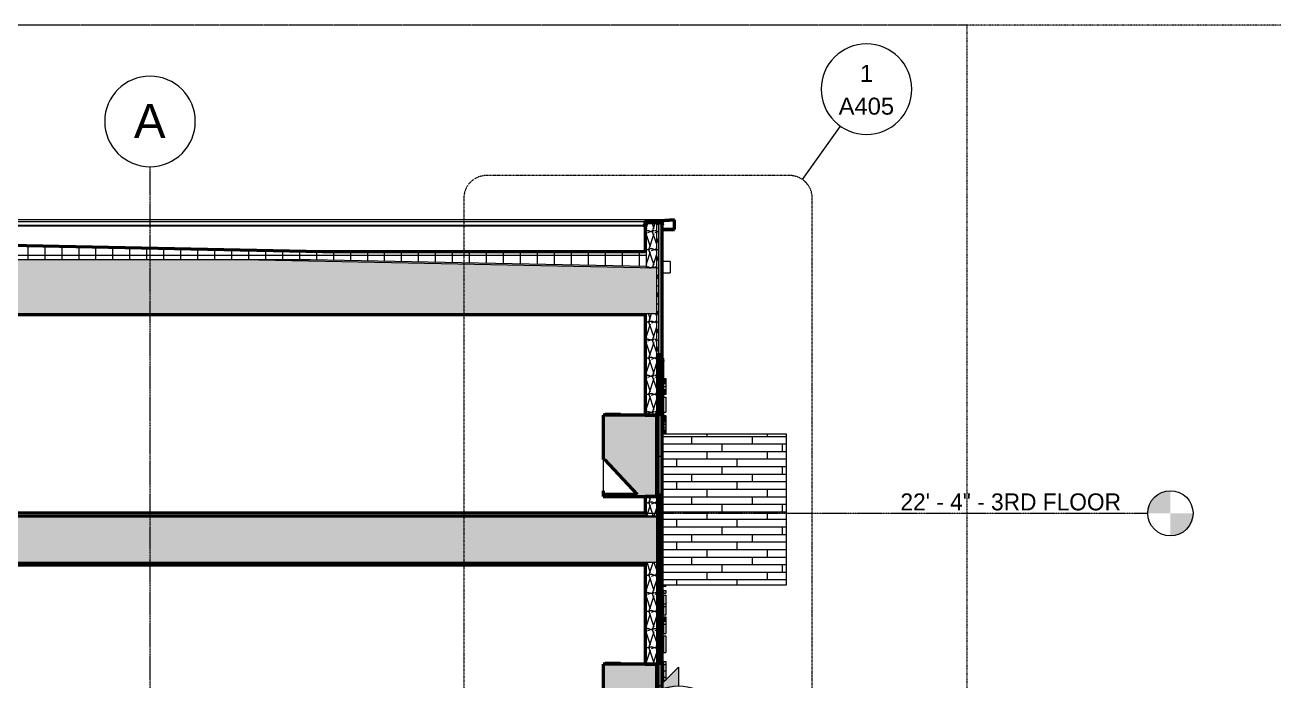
# Model space of a CAD drawing. Header units: inches. Extents: x 9661 to 15313, y -337 to 660.
# Drawn here: x 11781 to 12447, y 179 to 527 of the extents above; entities that cross this region are included whole.
import ezdxf

# ---------------------------------------------------------------- set-up
doc = ezdxf.new("R2010")
doc.units = ezdxf.units.IN
doc.header["$MEASUREMENT"] = 0
for name, pattern in [('Aligning Line 1_8_', [0.25, 0.125, -0.125]), ('Dash Dot 3_16_', [0.3125, 0.1875, -0.0625, 0, -0.0625]), ('Grid Line 1_2_', [0.875, 0.5, -0.125, 0.125, -0.125])]:
    doc.linetypes.add(name, pattern=pattern)
for name, color, linetype, lineweight in [('A-ANNO-SYMB', 150, 'Continuous', 9), ('A-ANNO-SYMB-1', 150, 'Dash Dot 3_16_', 9), ('A-FLOR-2', 8, 'Continuous', 5), ('A-FLOR-3', 251, 'Continuous', 5), ('A-FLOR-5', 192, 'Continuous', 50), ('A-FLOR-LEVL', 51, 'Continuous', 9), ('A-FLOR-LEVL-1', 51, 'Grid Line 1_2_', 9), ('A-FLOR-MCUT', 51, 'Continuous', 13), ('A-FLOR-PATT-1', 8, 'Continuous', 9), ('A-GENM-1', 55, 'Continuous', 9), ('A-GENM-3', 253, 'Continuous', 9), ('A-GENM-4', 5, 'Continuous', 50), ('A-GLAZ-1', 135, 'Continuous', 13), ('A-GLAZ-2', 151, 'Continuous', 9), ('A-GLAZ-3', 151, 'Continuous', 50), ('A-GLAZ-CWMG-1', 55, 'Continuous', 9), ('A-ROOF', 132, 'Continuous', 13), ('A-ROOF-1', 252, 'Continuous', 13), ('A-ROOF-2', 132, 'Continuous', 50), ('A-ROOF-PATT-1', 132, 'Continuous', 9), ('A-WALL', 113, 'Continuous', 13), ('A-WALL-1', 10, 'Continuous', 13), ('A-WALL-2', 135, 'Continuous', 13), ('A-WALL-3', 251, 'Continuous', 5), ('A-WALL-4', 8, 'Continuous', 5), ('A-WALL-7', 252, 'Continuous', 13), ('A-WALL-8', 113, 'Continuous', 50), ('A-WALL-PATT-4', 55, 'Continuous', 9), ('A-WALL-PATT-5', 111, 'Continuous', 9), ('G-ANNO-SYMB', 111, 'Aligning Line 1_8_', 9), ('G-ANNO-SYMB-1', 111, 'Continuous', 9), ('S-GRID-1', 1, 'Grid Line 1_2_', 9), ('S-GRID-IDEN', 1, 'Continuous', 9)]:
    doc.layers.add(name, color=color, linetype=linetype, lineweight=lineweight)
doc.styles.add('Arial', font='arial.ttf', dxfattribs={"height": 9})
doc.styles.add('Arial_1', font='arial.ttf', dxfattribs={"height": 18})
doc.styles.add('Century Gothic', font='ufonts.com_century-gothic.ttf', dxfattribs={"height": 9})
pattern_1 = [(0, (11008.554, 72), (30.72, 7.68), [1.267, -21.773, 1.267, -21.773, -122.88]), (0, (11008.554, 72), (30.72, 7.68), [-46.08, 1.267, -44.813, 1.267, -21.773, -53.76]), (0, (11008.554, 72), (30.72, 7.68), [-115.2, 1.267, -14.093, 1.267, -37.133]), (120, (11020.074, 75.84), (-22.011075, 22.7643), [1.267, -21.773, 1.267, -21.773, -122.88]), (120, (11020.074, 75.84), (-22.011075, 22.7643), [-46.08, 1.267, -44.813, 1.267, -21.773, -53.76]), (120, (11020.074, 75.84), (-22.011075, 22.7643), [-115.2, 1.267, -14.093, 1.267, -37.133]), (240, (11023.914, 91.2), (-8.708925, -30.4443), [1.267, -21.773, 1.267, -21.773, -122.88]), (240, (11023.914, 91.2), (-8.708925, -30.4443), [-46.08, 1.267, -44.813, 1.267, -21.773, -53.76]), (240, (11023.914, 91.2), (-8.708925, -30.4443), [-115.2, 1.267, -14.093, 1.267, -37.133])]
pattern_2 = [(0, (11008.554, 72), (0, 4.798), []), (315, (11008.554, 72), (4.798427, 0), [6.786, -6.786]), (45, (11008.554, 72), (4.798427, 0), [6.786, -6.786])]
pattern_3 = [(161.57, (11009.034, 72.48), (-3.8399538, -1.54e-05), [0, -27.322, 3.034, 0]), (18.43, (11008.074, 72.48), (-3.8399538, 1.54e-05), [0, -27.322, 3.034, 0]), (108.43, (11009.034, 72.48), (1.919622, -9.6005246), [9.106, -21.25]), (71.57, (11008.074, 72.48), (1.919622, 9.6005246), [9.106, -21.25])]
pattern_4 = [(135, (11008.554, 72), (-4.24264, -4.24264), [])]
pattern_5 = [(0, (11008.554, 72), (0, 9), []), (90, (11008.554, 72), (-9, 6e-16), [])]

# ---------------------------------------------------------------- blocks, each defined once
blk = doc.blocks.new('Basic Wall _ EXT - FIBER CEMENT - LARGE - ___-2505162-BUILDING SECTION - EAST_WEST - LOOKING SOUTH2')
at = {"layer": 'A-WALL-7'}
blk.add_hatch(color=256, dxfattribs=at).paths.add_polyline_path([(12118.91, 229.15), (12118.88, 229.73), (12116.87, 229.9), (12116.84, 229.88), (12118.88, 229.7), (12118.88, 229.15)], flags=0)
at = {"layer": 'A-WALL-2'}
blk.add_line((12116.84, 232.37), (12116.84, 229.88), dxfattribs=at)
at = {"layer": 'A-WALL-8'}
for p, q in [((12116.87, 232.37), (12116.84, 232.37)), ((12116.84, 229.88), (12118.88, 229.7)), ((12116.87, 229.9), (12116.87, 232.37)), ((12118.91, 229.73), (12116.87, 229.9)), ((12118.88, 229.7), (12118.88, 229.15)), ((12118.88, 229.15), (12118.91, 229.15)), ((12118.91, 229.15), (12118.91, 229.73))]:
    blk.add_line(p, q, dxfattribs=at)
blk = doc.blocks.new('Basic Wall _ EXT - FIBER CEMENT - LARGE - ___-2162455-BUILDING SECTION - EAST_WEST - LOOKING SOUTH2')
at = {"layer": 'A-WALL-1'}
h = blk.add_hatch(color=256, dxfattribs=at)
h.paths.add_polyline_path([(12118.98, 348.54), (12119.01, 348.56), (12118.88, 348.66)], flags=0)
h.paths.add_polyline_path([(12119.13, 348.66), (12119.13, 348.71), (12118.87, 349.02), (12118.84, 350.36), (12116.87, 350.53), (12116.87, 350.5), (12118.84, 350.33), (12118.84, 349.01)], flags=0)
at = {"layer": 'A-WALL-2'}
for p, q in [((12119.12, 348.57), (12119.1, 348.55)), ((12119.12, 348.57), (12119.1, 348.55)), ((12119.12, 348.53), (12119.14, 348.55)), ((12119.12, 348.53), (12119.14, 348.55))]:
    blk.add_line(p, q, dxfattribs=at)
for centre, radius, start, end in [((12119.06, 348.6), 0.0938, 220, 310), ((12119.06, 348.6), 0.0938, 220, 310), ((12119.06, 348.6), 0.0625, 220, 310), ((12119.06, 348.6), 0.0625, 220, 310), ((12119.08, 348.62), 0.0625, 310, 40), ((12119.08, 348.62), 0.0625, 310, 40), ((12119.08, 348.62), 0.0938, 310, 40), ((12119.08, 348.62), 0.0938, 310, 40)]:
    blk.add_arc(centre, radius, start, end, dxfattribs=at)
at = {"layer": 'A-WALL-8'}
for p, q in [((12116.84, 353), (12116.84, 350.5)), ((12116.87, 353), (12116.84, 353)), ((12116.87, 350.53), (12116.87, 353)), ((12116.84, 350.5), (12118.84, 350.33)), ((12118.87, 350.35), (12116.87, 350.53)), ((12118.73, 348.9), (12118.7, 348.88)), ((12118.7, 348.88), (12118.98, 348.54)), ((12119.01, 348.56), (12118.73, 348.9)), ((12118.84, 350.33), (12118.84, 349.01)), ((12118.84, 349.01), (12119.13, 348.66)), ((12118.87, 349.02), (12118.87, 350.35)), ((12119.15, 348.68), (12118.87, 349.02)), ((12119.12, 348.57), (12119.1, 348.55)), ((12119.12, 348.53), (12119.14, 348.55))]:
    blk.add_line(p, q, dxfattribs=at)
for centre, radius, start, end in [((12119.06, 348.6), 0.0938, 220, 310), ((12119.06, 348.6), 0.0625, 220, 310), ((12119.08, 348.62), 0.0625, 310, 40), ((12119.08, 348.62), 0.0937, 310, 40)]:
    blk.add_arc(centre, radius, start, end, dxfattribs=at)
blk = doc.blocks.new('Basic Wall _ EXT - FIBER CEMENT - SMALL - ___-2145929-BUILDING SECTION - EAST_WEST - LOOKING SOUTH2')
at = {"layer": 'A-WALL-1'}
h = blk.add_hatch(color=256, dxfattribs=at)
h.paths.add_polyline_path([(12118.59, 418.54), (12125.15, 418.54), (12125.15, 423.66), (12109.63, 422.56), (12109.53, 422.47), (12109.49, 422.23), (12109.49, 421.44), (12109.57, 421.44), (12109.61, 422.47), (12109.78, 422.53), (12125.07, 423.58), (12125.07, 418.62), (12118.59, 418.61)], flags=0)
h.paths.add_polyline_path([(12109.29, 420.42), (12109.56, 420.51), (12109.67, 420.6), (12109.65, 420.64), (12109.3, 420.43)], flags=0)
h.paths.add_polyline_path([(12109.29, 420.42), (12109.13, 420.57), (12109.11, 420.63), (12109.52, 421.26), (12109.45, 421.3), (12108.98, 420.57), (12109.25, 420.43)], flags=0)
h.paths.add_polyline_path([(12109.28, 420.59), (12109.64, 421.24), (12109.6, 421.26), (12109.23, 420.63), (12109.28, 420.6)], flags=0)
h.paths.add_polyline_path([(12119.05, 420.79), (12119.12, 420.84), (12118.71, 421.5), (12118.64, 421.45)], flags=0)
h.paths.add_polyline_path([(12109.71, 421.39), (12109.72, 422), (12111.06, 422.04), (12111.06, 422.08), (12109.8, 422.04), (12109.69, 421.95), (12109.64, 421.83), (12109.64, 421.39), (12109.71, 421.39)], flags=0)
h.paths.add_polyline_path([(12118.67, 421.63), (12118.64, 422.9), (12118.49, 423.08), (12118.21, 423.01), (12117.15, 422.1), (12117.21, 422.04), (12118.31, 422.99), (12118.52, 422.98), (12118.59, 422.86), (12118.6, 421.63)], flags=0)
h.paths.add_polyline_path([(12117.11, 422), (12117.21, 422.04), (12117.08, 422.04), (12117.1, 422)], flags=0)
h.paths.add_polyline_path([(12110.19, 422.16), (12111.34, 422.16), (12111.34, 422.44), (12109.78, 422.47), (12109.72, 422.27), (12109.8, 422.27), (12109.84, 422.39), (12111.26, 422.37), (12111.26, 422.23), (12110.19, 422.23)], flags=0)
at = {"layer": 'A-WALL-2'}
for p, q in [((12109.72, 421.39), (12109.72, 421.83)), ((12109.89, 422), (12110.34, 422)), ((12110.34, 422), (12111.06, 422)), ((12118.59, 422), (12118.59, 421.63)), ((12118.59, 418.62), (12118.59, 418.54))]:
    blk.add_line(p, q, dxfattribs=at)
at = {"layer": 'A-WALL-8'}
for p, q in [((12109.45, 421.3), (12108.98, 420.57)), ((12108.98, 420.57), (12109.17, 420.45)), ((12109.09, 420.6), (12109.52, 421.26)), ((12109.21, 420.52), (12109.09, 420.6)), ((12109.6, 421.26), (12109.22, 420.63)), ((12109.22, 420.63), (12109.28, 420.59)), ((12109.28, 420.59), (12109.67, 421.22)), ((12109.65, 420.64), (12109.38, 420.51)), ((12109.41, 420.44), (12109.68, 420.57)), ((12109.49, 422.35), (12109.49, 421.44)), ((12109.57, 421.44), (12109.57, 422.35)), ((12109.64, 421.83), (12109.64, 421.39)), ((12109.68, 420.57), (12109.65, 420.64)), ((12125.15, 423.66), (12109.71, 422.6)), ((12109.72, 422.52), (12125.07, 423.58)), ((12109.78, 422.47), (12109.72, 422.27)), ((12109.72, 422.27), (12109.79, 422.24)), ((12111.34, 422.44), (12109.78, 422.47)), ((12109.79, 422.24), (12109.84, 422.39)), ((12109.84, 422.39), (12111.26, 422.37)), ((12111.06, 422.08), (12109.89, 422.08)), ((12111.26, 422.23), (12110.19, 422.23)), ((12110.19, 422.23), (12110.19, 422.16)), ((12110.19, 422.16), (12111.34, 422.16)), ((12111.06, 422), (12111.06, 422.08)), ((12111.26, 422.37), (12111.26, 422.23)), ((12111.34, 422.16), (12111.34, 422.44)), ((12116.99, 422.04), (12116.17, 422.04)), ((12116.17, 422.04), (12116.17, 421.96)), ((12116.17, 421.96), (12116.99, 421.96)), ((12118.26, 423.05), (12117.15, 422.1)), ((12117.21, 422.04), (12118.31, 422.99)), ((12118.59, 422.86), (12118.59, 422)), ((12118.64, 421.45), (12119.05, 420.79)), ((12118.67, 421.63), (12118.67, 422.86)), ((12119.12, 420.84), (12118.71, 421.5)), ((12119.05, 420.79), (12119.12, 420.84)), ((12125.07, 423.58), (12125.07, 418.62)), ((12125.15, 418.54), (12125.15, 423.66)), ((12125.07, 418.62), (12118.59, 418.62)), ((12118.59, 418.54), (12125.15, 418.54))]:
    blk.add_line(p, q, dxfattribs=at)
for centre, radius, start, end in [((12109.3, 420.67), 0.25, 237.98946, 295.82549), ((12109.3, 420.67), 0.171, 237.98946, 295.82549), ((12109.24, 421.44), 0.25, 327.17399, 0), ((12109.74, 422.35), 0.25, 96.92953, 180), ((12109.24, 421.44), 0.329, 327.17399, 0), ((12109.74, 422.35), 0.171, 97.55435, 180), ((12109.39, 421.39), 0.25, 328.5676, 0), ((12109.89, 421.83), 0.25, 90, 180), ((12109.39, 421.39), 0.329, 328.5676, 0), ((12109.89, 421.83), 0.171, 90, 180), ((12116.99, 422.29), 0.25, 270, 310.72288), ((12116.99, 422.29), 0.329, 270, 310.72288), ((12118.42, 422.86), 0.25, 0, 130.72288), ((12118.42, 422.86), 0.171, 0, 130.72288), ((12118.92, 421.63), 0.329, 180, 211.7619), ((12118.92, 421.63), 0.25, 180, 211.7619)]:
    blk.add_arc(centre, radius, start, end, dxfattribs=at)
blk = doc.blocks.new('Basic Wall _ EXT - FIBER CEMENT - SMALL - ___-2145935-BUILDING SECTION - EAST_WEST - LOOKING SOUTH2')
at = {"layer": 'A-WALL-2'}
for p, q in [((12125.15, 423.66), (11559.49, 423.66)), ((12109.71, 422.6), (11559.49, 422.6)), ((12108.98, 420.57), (11559.49, 420.57)), ((11559.49, 420.42), (12109.3, 420.42)), ((12109.28, 420.59), (12109.09, 420.59)), ((12109.22, 420.63), (12109.11, 420.63)), ((12109.65, 420.64), (12109.31, 420.64)), ((12109.72, 422.27), (12109.56, 422.27)), ((12109.79, 422.24), (12109.57, 422.24)), ((12109.57, 422.23), (12110.19, 422.23)), ((12110.19, 422.16), (12109.57, 422.16)), ((12109.89, 422.08), (12109.57, 422.08)), ((12109.78, 422.47), (12109.61, 422.47)), ((12111.26, 422.37), (12109.83, 422.37)), ((12116.17, 422.04), (12111.06, 422.04)), ((12117.15, 422), (12117.21, 422.04)), ((12118.42, 423.11), (12118.3, 423.11)), ((12119.05, 420.79), (12118.59, 420.79))]:
    blk.add_line(p, q, dxfattribs=at)
at = {"layer": 'A-WALL-2', "flags": 128}
for points in [[(12109.17, 420.45), (12109.23, 420.43), (12109.29, 420.42)], [(12109.3, 420.49), (12109.29, 420.49), (12109.25, 420.5)], [(12109.3, 420.42), (12109.35, 420.42), (12109.41, 420.44)], [(12109.49, 421.44), (12109.49, 421.39), (12109.47, 421.35), (12109.45, 421.3)], [(12109.71, 422.6), (12109.65, 422.59), (12109.6, 422.56), (12109.56, 422.52), (12109.52, 422.47), (12109.5, 422.41), (12109.49, 422.35)], [(12109.52, 421.26), (12109.55, 421.32), (12109.57, 421.38), (12109.57, 421.44)], [(12109.64, 421.39), (12109.64, 421.35), (12109.62, 421.3), (12109.6, 421.26)], [(12109.89, 422.08), (12109.82, 422.07), (12109.76, 422.05), (12109.71, 422.01), (12109.67, 421.95), (12109.65, 421.89), (12109.64, 421.83)], [(12109.67, 421.22), (12109.7, 421.28), (12109.71, 421.33)], [(12117.15, 422.1), (12117.11, 422.07), (12117.05, 422.05), (12116.99, 422.04)], [(12118.67, 422.86), (12118.66, 422.92), (12118.64, 422.98), (12118.6, 423.03), (12118.55, 423.07), (12118.5, 423.1), (12118.43, 423.11), (12118.37, 423.11), (12118.31, 423.09), (12118.26, 423.05)], [(12118.59, 421.63), (12118.6, 421.57), (12118.62, 421.51), (12118.64, 421.45)], [(12118.71, 421.5), (12118.69, 421.54), (12118.68, 421.58), (12118.67, 421.63)]]:
    blk.add_lwpolyline(points, dxfattribs=at)
blk = doc.blocks.new('Perforated Panel at Magic-Pak - hvac panel - 2nd floor-2505073-BUILDING SECTION - EAST_WEST - LOOKING SOUTH2')
at = {"layer": 'A-GLAZ-2'}
h = blk.add_hatch(dxfattribs=at)
h.set_pattern_fill('FP_8', color=256, style=0, pattern_type=2)
h.set_pattern_definition(pattern_4)
h.paths.add_polyline_path([(12118.59, 109.75), (12118.59, 229.75), (12118.53, 229.72), (12118.53, 109.75)], flags=0)
at = {"layer": 'A-GLAZ-3'}
for p, q in [((12118.59, 229.75), (12118.53, 229.75)), ((12118.53, 229.75), (12118.53, 109.75)), ((12118.59, 109.75), (12118.59, 229.75)), ((12118.53, 109.75), (12118.59, 109.75))]:
    blk.add_line(p, q, dxfattribs=at)
blk = doc.blocks.new('Rectangular Mullion - Profile_Polycarbonate_Upper and left-1741240-BUILDING SECTION - EAST_WEST - LOOKING SOUTH2')
at = {"layer": 'A-GLAZ-CWMG-1'}
for p, q in [((12118.59, 350.12), (12118.84, 350.12)), ((12118.87, 350.12), (12119.53, 350.12)), ((12119.53, 339.58), (12119.53, 350.12)), ((12119.53, 329.52), (12119.53, 331.01)), ((12119.53, 319.96), (12119.53, 321.61)), ((12118.78, 230.12), (12118.59, 230.12))]:
    blk.add_line(p, q, dxfattribs=at)
blk = doc.blocks.new('Family1 - SCUPPER-2150811-BUILDING SECTION - EAST_WEST - LOOKING SOUTH2')
at = {"layer": 'A-GENM-1'}
for p, q in [((12122.96, 401.5), (12118.59, 401.5)), ((12122.96, 401.5), (12122.96, 395.5)), ((12118.59, 395.5), (12122.96, 395.5))]:
    blk.add_line(p, q, dxfattribs=at)
blk = doc.blocks.new('Perforated Panel at Magic-Pak - hvac panel - 3rd floor-2505074-BUILDING SECTION - EAST_WEST - LOOKING SOUTH2')
at = {"layer": 'A-GLAZ-2'}
h = blk.add_hatch(dxfattribs=at)
h.set_pattern_fill('FP_8', color=256, style=0, pattern_type=2)
h.set_pattern_definition(pattern_4)
h.paths.add_polyline_path([(12118.59, 230.12), (12118.59, 350.12), (12118.53, 350.12), (12118.53, 230.12)], flags=0)
at = {"layer": 'A-GLAZ-3'}
for p, q in [((12118.59, 350.12), (12118.53, 350.12)), ((12118.53, 350.12), (12118.53, 230.12)), ((12118.59, 230.12), (12118.59, 350.12)), ((12118.53, 230.12), (12118.59, 230.12))]:
    blk.add_line(p, q, dxfattribs=at)
blk = doc.blocks.new('V-Series_EWC4_SPVU_RFA_2015 - 2ND AND 3RD FLOOR-V31-BUILDING SECTION - EAST_WEST - LOOKING SOUTH2')
at = {"layer": 'A-GENM-3'}
for points in [[(12116.84, 276.94), (12116.84, 277.94), (12115.84, 277.94), (12115.84, 319.56), (12116.84, 319.56), (12116.84, 320.06), (12087.4, 320.06), (12087.4, 296.6), (12088.06, 296.6), (12105.38, 277.94), (12087.65, 277.94), (12087.65, 279.94), (12087.4, 279.94), (12087.4, 276.94), (12115.84, 276.94)], [(12116.59, 278.44), (12116.59, 298), (12115.84, 298), (12115.84, 278.44)]]:
    blk.add_hatch(color=256, dxfattribs=at).paths.add_polyline_path(points, flags=0)
h = blk.add_hatch(color=256, dxfattribs=at)
h.paths.add_polyline_path([(12116.59, 277.94), (12116.84, 277.94), (12116.83, 278.44), (12115.84, 278.44), (12115.84, 277.94)], flags=0)
h.paths.add_polyline_path([(12116.36, 298), (12116.84, 298), (12116.84, 298.5), (12115.84, 298.5), (12115.84, 298)], flags=0)
at = {"layer": 'A-GENM-1'}
for p, q in [((12088.4, 321.06), (12096.4, 321.06)), ((12088.4, 320.06), (12088.4, 321.06)), ((12096.4, 321.06), (12096.4, 320.06)), ((12116.84, 319.56), (12116.84, 298.5)), ((12087.4, 296.6), (12087.4, 279.94)), ((12116.84, 298), (12116.84, 278.44))]:
    blk.add_line(p, q, dxfattribs=at)
at = {"layer": 'A-GENM-4'}
for p, q in [((12116.84, 320.06), (12087.4, 320.06)), ((12087.4, 320.06), (12087.4, 296.6)), ((12115.84, 277.94), (12115.84, 319.56)), ((12115.84, 319.56), (12116.84, 319.56)), ((12116.84, 319.56), (12116.84, 320.06)), ((12087.4, 296.6), (12088.06, 296.6)), ((12088.06, 296.6), (12105.38, 277.94)), ((12115.84, 298.5), (12115.84, 298)), ((12116.84, 298.5), (12115.84, 298.5)), ((12115.84, 298), (12115.84, 278.44)), ((12116.59, 298), (12115.84, 298)), ((12115.84, 298), (12116.84, 298)), ((12116.59, 278.44), (12116.59, 298)), ((12116.84, 298), (12116.84, 298.5)), ((12087.65, 279.94), (12087.4, 279.94)), ((12087.4, 279.94), (12087.4, 276.94)), ((12087.65, 277.94), (12087.65, 279.94)), ((12087.4, 276.94), (12116.84, 276.94)), ((12105.38, 277.94), (12087.65, 277.94)), ((12094.4, 277.94), (12088.4, 277.94)), ((12088.4, 277.94), (12088.4, 276.94)), ((12088.4, 276.94), (12094.4, 276.94)), ((12094.4, 276.94), (12094.4, 277.94)), ((12115.84, 278.44), (12116.59, 278.44)), ((12115.84, 278.44), (12115.84, 277.94)), ((12116.84, 278.44), (12115.84, 278.44)), ((12115.84, 277.94), (12116.84, 277.94)), ((12116.84, 277.94), (12115.84, 277.94)), ((12116.84, 277.94), (12116.84, 278.44)), ((12116.84, 276.94), (12116.84, 277.94))]:
    blk.add_line(p, q, dxfattribs=at)
blk = doc.blocks.new('Level - Level Head - Circle-50818-BUILDING SECTION - EAST_WEST - LOOKING SOUTH2')
at = {"layer": 'A-FLOR-LEVL'}
h = blk.add_hatch(color=256, dxfattribs=at)
edge = h.paths.add_edge_path(flags=0)
edge.add_line((12388.06, 0), (12376.06, 0))
edge.add_arc((12388.06, 0), 12, 90, 180, ccw=False)
edge.add_line((12388.06, 12), (12388.06, 0))
h = blk.add_hatch(color=256, dxfattribs=at)
edge = h.paths.add_edge_path(flags=0)
edge.add_line((12388.06, -12), (12388.06, 0))
edge.add_line((12388.06, 0), (12400.06, 0))
edge.add_arc((12388.06, 0), 12, 270, 360, ccw=False)
blk.add_circle((12388.06, 0), 12, dxfattribs=at)
blk = doc.blocks.new('Grid - Grid Head - Circle-50561-BUILDING SECTION - EAST_WEST - LOOKING SOUTH2')
at = {"layer": 'S-GRID-IDEN'}
for start, end in [(360, 180), (180, 360)]:
    blk.add_arc((11847.19, 475.86), 24, start, end, dxfattribs=at)
blk = doc.blocks.new('Section - Callout Head-565430-BUILDING SECTION - EAST_WEST - LOOKING SOUTH2')
at = {"layer": 'A-ANNO-SYMB'}
for start, end in [(0, 180), (180, 360)]:
    blk.add_arc((12226.95, 492.95), 24, start, end, dxfattribs=at)
blk = doc.blocks.new('Section - Section Head - Filled-22785-BUILDING SECTION - EAST_WEST - LOOKING SOUTH2')
at = {"layer": 'G-ANNO-SYMB-1'}
h = blk.add_hatch(color=256, dxfattribs=at)
edge = h.paths.add_edge_path(flags=0)
edge.add_line((10162.08, -192.29), (10178.19, -176.19))
edge.add_line((10178.19, -176.19), (10178.19, -186.1))
edge.add_arc((10178.19, -210.13), 24.03, 90, 132.0784)
h = blk.add_hatch(color=256, dxfattribs=at)
edge = h.paths.add_edge_path(flags=0)
edge.add_arc((10178.19, -210.13), 24, 135, 180)
edge.add_line((10154.19, -210.13), (10144.25, -210.13))
edge.add_line((10144.25, -210.13), (10161.22, -193.16))
h = blk.add_hatch(color=256, dxfattribs=at)
edge = h.paths.add_edge_path(flags=0)
edge.add_line((10161.22, -227.1), (10144.25, -210.13))
edge.add_line((10144.25, -210.13), (10154.19, -210.13))
edge.add_arc((10178.19, -210.13), 24, 180, 225)
h = blk.add_hatch(color=256, dxfattribs=at)
edge = h.paths.add_edge_path(flags=0)
edge.add_arc((10178.19, -210.13), 24.03, 227.9216, 270)
edge.add_line((10178.19, -234.16), (10178.19, -244.07))
edge.add_line((10178.19, -244.07), (10162.08, -227.96))
for p, q in [((10178.19, -176.19), (10162.08, -192.29)), ((10178.19, -186.1), (10178.19, -176.19)), ((10161.22, -193.16), (10144.25, -210.13)), ((10154.19, -210.13), (10144.25, -210.13)), ((10144.25, -210.13), (10161.22, -227.1)), ((10144.25, -210.13), (10154.19, -210.13)), ((10162.08, -227.96), (10178.19, -244.07)), ((10178.19, -244.07), (10178.19, -234.16))]:
    blk.add_line(p, q, dxfattribs=at)
for centre, radius, start, end in [((10178.19, -210.16), 24, 90, 270), ((10178.19, -210.13), 24.03, 90, 132.0784), ((10178.19, -210.16), 24, 270, 90), ((10178.19, -210.13), 24, 135, 180), ((10178.19, -210.13), 24, 180, 225), ((10178.19, -210.13), 24.03, 227.9216, 270)]:
    blk.add_arc(centre, radius, start, end, dxfattribs=at)

msp = doc.modelspace()

# ---------------------------------------------------------------- hatches: boundary and pattern name
at = {"layer": 'A-FLOR-2'}
h = msp.add_hatch(color=256, dxfattribs=at)
h.paths.add_polyline_path([(12110.34, 267.62), (12110.34, 267.87), (11737.24, 267.87), (11737.24, 267.62), (12109.71, 267.62)], flags=0)
h.paths.add_polyline_path([(11255.64, 267.62), (11646.74, 267.62), (11646.74, 267.87), (11255.64, 267.87)], flags=0)
h.paths.add_polyline_path([(10648.94, 267.62), (10843.14, 267.62), (10843.13, 267.87), (10452.04, 267.87), (10452.04, 267.62), (10642.19, 267.62)], flags=0)
h.paths.add_polyline_path([(10361.54, 267.62), (10361.54, 267.87), (9988.44, 267.87), (9988.44, 267.62), (10360.85, 267.62)], flags=0)
at = {"layer": 'A-FLOR-3'}
h = msp.add_hatch(color=256, dxfattribs=at)
h.paths.add_polyline_path([(12102.16, 241.37), (12109.71, 241.37), (12109.71, 241.87), (11737.24, 241.87), (11737.24, 241.37), (12088.06, 241.37)], flags=0)
h.paths.add_polyline_path([(11262.55, 241.37), (11641.24, 241.37), (11641.24, 241.87), (11256.26, 241.87), (11256.26, 241.37)], flags=0)
h.paths.add_polyline_path([(10638.23, 241.37), (10842.51, 241.37), (10842.51, 241.87), (10457.54, 241.87), (10457.54, 241.37), (10616.7, 241.37)], flags=0)
h.paths.add_polyline_path([(10035.43, 241.37), (10361.54, 241.37), (10361.54, 241.87), (9989.06, 241.87), (9989.06, 241.37), (9992.38, 241.37)], flags=0)
at = {"layer": 'A-FLOR-PATT-1'}
h = msp.add_hatch(dxfattribs=at)
h.set_pattern_fill('FP_3', color=256, style=0, pattern_type=2)
h.set_pattern_definition(pattern_2)
h.paths.add_polyline_path([(11737.24, 265.87), (12115.84, 265.87), (12115.82, 266.62), (11737.24, 266.62)], flags=0)
h.paths.add_polyline_path([(11550.99, 265.87), (11646.74, 265.87), (11646.74, 266.62), (11250.14, 266.62), (11250.14, 265.87), (11434.99, 265.87)], flags=0)
h.paths.add_polyline_path([(10648.94, 265.87), (10848.64, 265.87), (10848.62, 266.62), (10452.04, 266.62), (10452.04, 265.87), (10642.19, 265.87)], flags=0)
h.paths.add_polyline_path([(10035.43, 265.87), (10361.54, 265.87), (10361.54, 266.62), (9982.94, 266.62), (9982.94, 265.87), (9992.38, 265.87)], flags=0)
h = msp.add_hatch(dxfattribs=at)
h.set_pattern_fill('FP_2', color=256, style=0, pattern_type=2)
h.set_pattern_definition([(0, (11008.554, 72), (15.36, 3.84), [1.267, -10.253, 1.267, -10.253, -61.44]), (0, (11008.554, 72), (15.36, 3.84), [-23.04, 1.267, -21.773, 1.267, -10.253, -26.88]), (0, (11008.554, 72), (15.36, 3.84), [-57.6, 1.267, -6.413, 1.267, -17.933]), (120, (11014.314, 73.92), (-11.005538, 11.38215), [1.267, -10.253, 1.267, -10.253, -61.44]), (120, (11014.314, 73.92), (-11.005538, 11.38215), [-23.04, 1.267, -21.773, 1.267, -10.253, -26.88]), (120, (11014.314, 73.92), (-11.005538, 11.38215), [-57.6, 1.267, -6.413, 1.267, -17.933]), (240, (11016.234, 81.6), (-4.354462, -15.22215), [1.267, -10.253, 1.267, -10.253, -61.44]), (240, (11016.234, 81.6), (-4.354462, -15.22215), [-23.04, 1.267, -21.773, 1.267, -10.253, -26.88]), (240, (11016.234, 81.6), (-4.354462, -15.22215), [-57.6, 1.267, -6.413, 1.267, -17.933])])
h.paths.add_polyline_path([(11757.7, 266.62), (12110.34, 266.62), (12110.34, 267.62), (11737.24, 267.62), (11737.24, 266.62), (11747.44, 266.62)], flags=0)
h.paths.add_polyline_path([(11434.99, 266.62), (11646.74, 266.62), (11646.74, 267.62), (11255.64, 267.62), (11255.64, 266.62), (11413.25, 266.62)], flags=0)
h.paths.add_polyline_path([(10648.94, 266.62), (10843.14, 266.62), (10843.11, 267.62), (10452.04, 267.62), (10452.04, 266.62), (10642.19, 266.62)], flags=0)
h.paths.add_polyline_path([(10351.34, 266.62), (10361.54, 266.62), (10361.54, 267.62), (9988.44, 267.62), (9988.44, 266.62), (10207.66, 266.62)], flags=0)
h = msp.add_hatch(dxfattribs=at)
h.set_pattern_fill('FP_4', color=256, style=0, pattern_type=2)
h.set_pattern_definition(pattern_3)
h.paths.add_polyline_path([(11737.24, 241.87), (12115.84, 241.87), (12115.84, 265.87), (11737.24, 265.87), (11737.24, 260.68)], flags=0)
h.paths.add_polyline_path([(11646.74, 241.87), (11646.74, 265.87), (11250.14, 265.84), (11250.14, 241.87), (11628.53, 241.87)], flags=0)
h.paths.add_polyline_path([(10848.64, 241.87), (10848.64, 265.87), (10452.04, 265.87), (10452.04, 241.87), (10843.14, 241.87)], flags=0)
h.paths.add_polyline_path([(10361.54, 241.87), (10361.54, 265.87), (9982.94, 265.87), (9982.94, 241.87), (10354.79, 241.87)], flags=0)
h = msp.add_hatch(dxfattribs=at)
h.set_pattern_fill('FP_1', color=256, style=0, pattern_type=2)
h.set_pattern_definition(pattern_1)
h.paths.add_polyline_path([(11743.31, 240.75), (12109.71, 240.75), (12109.71, 241.37), (11737.24, 241.37), (11737.24, 240.75), (11742.69, 240.75)], flags=0)
h.paths.add_polyline_path([(11262.55, 240.75), (11641.24, 240.75), (11641.24, 241.37), (11256.26, 241.37), (11256.26, 240.75)], flags=0)
h.paths.add_polyline_path([(10702.81, 240.75), (10842.51, 240.75), (10842.51, 241.37), (10457.54, 241.37), (10457.54, 240.75), (10681.28, 240.75)], flags=0)
h.paths.add_polyline_path([(10361.54, 240.75), (10361.54, 241.37), (9989.06, 241.37), (9989.06, 240.75), (10356.09, 240.75)], flags=0)
at = {"layer": 'A-ROOF-1'}
h = msp.add_hatch(color=256, dxfattribs=at)
h.paths.add_polyline_path([(11930.09, 406.57), (11930.09, 406.77), (11938.7, 406.64), (11737.24, 410.79), (11737.24, 410.54), (11929.93, 406.58)], flags=0)
h.paths.add_polyline_path([(11646.74, 412.4), (11646.74, 412.65), (11256.26, 420.69), (11256.26, 420.44), (11634.59, 412.65)], flags=0)
msp.add_hatch(color=256, dxfattribs=at).paths.add_polyline_path([(12109.71, 406.39), (12109.71, 406.64), (11937.78, 406.64), (11930.09, 406.77), (11930.09, 406.52), (11938.7, 406.39), (12102.16, 406.39)], flags=0)
at = {"layer": 'A-ROOF-PATT-1'}
h = msp.add_hatch(dxfattribs=at)
h.set_pattern_fill('FP_16', color=256, style=0, pattern_type=2)
h.set_pattern_definition(pattern_5)
h.paths.add_polyline_path([(12110.34, 398.86), (12110.34, 402.52), (11932.43, 402.52), (12109.71, 398.88)], flags=0)
h.paths.add_polyline_path([(11843.82, 402.52), (11930.09, 402.52), (11930.09, 406.57), (11737.24, 410.54), (11737.24, 402.52), (11800.76, 402.52)], flags=0)
h.paths.add_polyline_path([(11646.74, 408.4), (11646.74, 412.4), (11255.64, 420.44), (11255.64, 416.45), (11628.53, 408.78)], flags=0)
h = msp.add_hatch(dxfattribs=at)
h.set_pattern_fill('FP_4', color=256, style=0, pattern_type=2)
h.set_pattern_definition(pattern_3)
h.paths.add_polyline_path([(11737.24, 374), (12115.84, 374), (12115.84, 398), (11895.98, 402.52), (11737.24, 402.52), (11737.24, 393.82)], flags=0)
h.paths.add_polyline_path([(11646.74, 374), (11646.74, 407.65), (11250.14, 415.81), (11250.14, 374), (11621.99, 374)], flags=0)
h = msp.add_hatch(dxfattribs=at)
h.set_pattern_fill('FP_3', color=256, style=0, pattern_type=2)
h.set_pattern_definition(pattern_2)
h.paths.add_polyline_path([(12110.34, 398.11), (12110.34, 398.86), (11932.43, 402.52), (11895.98, 402.52), (12109.71, 398.12)], flags=0)
h.paths.add_polyline_path([(11646.74, 407.65), (11646.74, 408.4), (11255.64, 416.45), (11255.64, 415.7), (11628.53, 408.03)], flags=0)
h = msp.add_hatch(dxfattribs=at)
h.set_pattern_fill('FP_16', color=256, style=0, pattern_type=2)
h.set_pattern_definition(pattern_5)
h.paths.add_polyline_path([(12016.04, 402.52), (12110.34, 402.52), (12110.34, 406.39), (11937.78, 406.39), (11930.09, 406.52), (11930.09, 402.52), (11972.99, 402.52)], flags=0)
h = msp.add_hatch(dxfattribs=at)
h.set_pattern_fill('FP_1', color=256, style=0, pattern_type=2)
h.set_pattern_definition(pattern_1)
h.paths.add_polyline_path([(12102.16, 373.37), (12109.71, 373.37), (12109.71, 374), (11737.24, 374), (11737.24, 373.37), (12016.04, 373.37)], flags=0)
h.paths.add_polyline_path([(11641.24, 373.37), (11641.24, 373.88), (11646.74, 373.88), (11646.74, 374), (11256.26, 374), (11256.26, 373.37), (11622.07, 373.37)], flags=0)
at = {"layer": 'A-WALL-3'}
msp.add_hatch(color=256, dxfattribs=at).paths.add_polyline_path([(12118.34, 350.5), (12118.59, 350.5), (12118.57, 422), (12118.34, 422), (12118.34, 350.53)], flags=0)
h = msp.add_hatch(color=256, dxfattribs=at)
h.paths.add_polyline_path([(12118.59, 229.75), (12118.59, 230.12), (12118.34, 230.12), (12118.34, 229.78), (12118.59, 229.75)], flags=0)
h.paths.add_polyline_path([(12118.59, 350.12), (12118.59, 350.35), (12118.34, 350.33), (12118.34, 350.12), (12118.53, 350.12)], flags=0)
h.paths.add_polyline_path([(12118.59, 350.38), (12118.59, 350.5), (12118.34, 350.5), (12118.34, 350.4), (12118.53, 350.38)], flags=0)
at = {"layer": 'A-WALL-4'}
msp.add_hatch(color=256, dxfattribs=at).paths.add_polyline_path([(12118.34, 351.87), (12118.3, 422), (12116.84, 422), (12116.84, 351.87), (12118.3, 351.87)], flags=0)
at = {"layer": 'A-WALL-PATT-4'}
h = msp.add_hatch(dxfattribs=at)
h.set_pattern_fill('FP_14', color=256, style=0, pattern_type=2)
h.set_pattern_definition([(0, (12182.464, 268.8), (0, 4), []), (90, (12182.464, 268.8), (-8, 8), [4, -28]), (90, (12198.464, 272.8), (-8, 8), [4, -28])])
h.paths.add_polyline_path([(12118.78, 230.12), (12184.59, 230.12), (12184.59, 310), (12118.78, 310), (12118.78, 232.94)], flags=0)
at = {"layer": 'A-WALL-PATT-5'}
h = msp.add_hatch(dxfattribs=at)
h.set_pattern_fill('FP_4', color=256, style=0, pattern_type=2)
h.set_pattern_definition(pattern_3)
h.paths.add_polyline_path([(12110.34, 350.5), (12115.84, 350.5), (12115.81, 374), (12110.34, 374), (12110.34, 360.54)], flags=0)
h.paths.add_polyline_path([(12115.84, 398), (12115.84, 422), (12110.34, 421.96), (12110.34, 398.11), (12115.58, 398)], flags=0)
h = msp.add_hatch(dxfattribs=at)
h.set_pattern_fill('FP_3', color=256, style=0, pattern_type=2)
h.set_pattern_definition(pattern_2)
h.paths.add_polyline_path([(12116.84, 350.5), (12116.84, 422), (12115.84, 421.96), (12115.84, 350.5)], flags=0)
h = msp.add_hatch(dxfattribs=at)
h.set_pattern_fill('FP_4', color=256, style=0, pattern_type=2)
h.set_pattern_definition(pattern_3)
h.paths.add_polyline_path([(12115.84, 134.62), (12115.84, 144.94), (12110.34, 144.94), (12110.34, 134.62), (12115.69, 134.62)], flags=0)
h.paths.add_polyline_path([(12110.34, 188.06), (12115.84, 188.06), (12115.84, 241.87), (12110.34, 241.87), (12110.34, 194.11)], flags=0)
h.paths.add_polyline_path([(12115.84, 266.62), (12115.84, 276.94), (12110.34, 276.94), (12110.34, 266.62), (12115.82, 266.62)], flags=0)
h.paths.add_polyline_path([(12110.34, 320.06), (12115.84, 320.06), (12115.84, 350.5), (12110.34, 350.5), (12110.34, 327.25)], flags=0)
h = msp.add_hatch(dxfattribs=at)
h.set_pattern_fill('FP_3', color=256, style=0, pattern_type=2)
h.set_pattern_definition(pattern_2)
h.paths.add_polyline_path([(12116.84, 109.75), (12116.84, 144.94), (12115.84, 144.94), (12115.84, 109.87), (12116.81, 109.75)], flags=0)
h.paths.add_polyline_path([(12116.84, 188.06), (12116.84, 276.94), (12115.84, 276.94), (12115.84, 188.06)], flags=0)
h.paths.add_polyline_path([(12116.84, 320.06), (12116.84, 350.5), (12115.84, 350.5), (12115.84, 320.06)], flags=0)

# ---------------------------------------------------------------- linework, layer by layer
at = {"layer": 'A-ANNO-SYMB'}
msp.add_line((12193.13, 444.97), (12213.12, 473.33), dxfattribs=at)
at = {"layer": 'A-ANNO-SYMB-1'}
for p, q in [((12186.21, 447.16), (12025.54, 447.16)), ((12013.54, 435.16), (12013.54, -48.25)), ((12198.21, -48.25), (12198.21, 435.16))]:
    msp.add_line(p, q, dxfattribs=at)
for centre, start, end in [((12025.54, 435.16), 90, 180), ((12186.21, 435.16), 0, 90)]:
    msp.add_arc(centre, 12, start, end, dxfattribs=at)
at = {"layer": 'A-FLOR-5'}
for p, q in [((12109.71, 268), (11648.09, 268)), ((11737.24, 240.75), (12109.71, 240.75))]:
    msp.add_line(p, q, dxfattribs=at)
at = {"layer": 'A-FLOR-LEVL-1'}
msp.add_line((9660.53, 268), (12376.06, 268), dxfattribs=at)
at = {"layer": 'A-FLOR-MCUT'}
for p, q in [((12110.34, 267.87), (11737.24, 267.87)), ((12110.34, 267.62), (11737.24, 267.62)), ((12110.34, 266.62), (11737.24, 266.62)), ((12110.34, 268), (12109.71, 268)), ((12115.84, 265.87), (11737.24, 265.87)), ((12109.71, 241.87), (11737.24, 241.87)), ((12109.71, 241.37), (11737.24, 241.37)), ((12109.71, 240.75), (12109.71, 241.87))]:
    msp.add_line(p, q, dxfattribs=at)
at = {"layer": 'A-GENM-1'}
for p, q in [((12119.53, 339.42), (12119.53, 339.58)), ((12119.53, 339.58), (12120.53, 339.58)), ((12120.53, 339.58), (12120.53, 339.42)), ((12119.53, 339.25), (12119.53, 339.42)), ((12119.53, 339.42), (12120.53, 339.42)), ((12119.53, 339.16), (12119.53, 339.25)), ((12119.53, 339.25), (12120.53, 339.25)), ((12119.53, 338.95), (12119.53, 339.16)), ((12119.53, 339.16), (12120.53, 339.16)), ((12119.53, 338.62), (12119.53, 338.95)), ((12119.53, 338.95), (12120.53, 338.95)), ((12119.53, 338.16), (12119.53, 338.62)), ((12119.53, 338.62), (12120.53, 338.62)), ((12119.53, 337.58), (12119.53, 338.16)), ((12119.53, 338.16), (12120.53, 338.16)), ((12119.53, 336.9), (12119.53, 337.58)), ((12119.53, 337.58), (12120.53, 337.58)), ((12119.53, 335.23), (12119.53, 336.9)), ((12119.53, 336.9), (12120.53, 336.9)), ((12119.53, 333.61), (12119.53, 335.23)), ((12119.53, 335.23), (12120.53, 335.23)), ((12119.53, 332.94), (12119.53, 333.61)), ((12119.53, 333.61), (12120.53, 333.61)), ((12119.53, 332.38), (12119.53, 332.94)), ((12119.53, 332.94), (12120.53, 332.94)), ((12120.53, 339.42), (12120.53, 339.25)), ((12120.53, 339.25), (12120.53, 339.16)), ((12120.53, 339.16), (12120.53, 338.95)), ((12120.53, 338.95), (12120.53, 338.62)), ((12120.53, 338.62), (12120.53, 338.16)), ((12120.53, 338.16), (12120.53, 337.58)), ((12120.53, 337.58), (12120.53, 336.9)), ((12120.53, 336.9), (12120.53, 335.23)), ((12120.53, 335.23), (12120.53, 333.61)), ((12120.53, 333.61), (12120.53, 332.94)), ((12120.53, 332.94), (12120.53, 332.38)), ((12119.53, 331.92), (12119.53, 332.38)), ((12119.53, 332.38), (12120.53, 332.38)), ((12119.53, 331.6), (12119.53, 331.92)), ((12119.53, 331.92), (12120.53, 331.92)), ((12119.53, 331.4), (12119.53, 331.6)), ((12119.53, 331.6), (12120.53, 331.6)), ((12119.53, 331.34), (12119.53, 331.4)), ((12119.53, 331.4), (12120.53, 331.4)), ((12119.53, 331.01), (12119.53, 331.34)), ((12119.53, 331.34), (12120.53, 331.34)), ((12120.53, 331.01), (12119.53, 331.01)), ((12119.53, 321.61), (12119.53, 329.52)), ((12119.53, 329.52), (12120.53, 329.52)), ((12120.53, 332.38), (12120.53, 331.92)), ((12120.53, 331.92), (12120.53, 331.6)), ((12120.53, 331.6), (12120.53, 331.4)), ((12120.53, 331.4), (12120.53, 331.34)), ((12120.53, 331.34), (12120.53, 331.01)), ((12120.53, 329.52), (12120.53, 321.61)), ((12119.53, 321.61), (12120.53, 321.61)), ((12119.53, 319.8), (12119.53, 319.96)), ((12119.53, 319.96), (12120.53, 319.96)), ((12119.53, 319.62), (12119.53, 319.8)), ((12119.53, 319.8), (12120.53, 319.8)), ((12119.53, 319.31), (12119.53, 319.62)), ((12119.53, 319.62), (12120.53, 319.62)), ((12120.53, 319.96), (12120.53, 319.8)), ((12120.53, 319.8), (12120.53, 319.62)), ((12120.53, 319.62), (12120.53, 319.31)), ((12119.53, 318.87), (12119.53, 319.31)), ((12119.53, 319.31), (12120.53, 319.31)), ((12119.53, 318.32), (12119.53, 318.87)), ((12119.53, 318.87), (12120.53, 318.87)), ((12119.53, 317.65), (12119.53, 318.32)), ((12119.53, 318.32), (12120.53, 318.32)), ((12119.53, 316.88), (12119.53, 317.65)), ((12119.53, 317.65), (12120.53, 317.65)), ((12119.53, 316.03), (12119.53, 316.88)), ((12119.53, 316.88), (12120.53, 316.88)), ((12119.53, 315.07), (12119.53, 316.03)), ((12119.53, 316.03), (12120.53, 316.03)), ((12119.53, 313.88), (12119.53, 315.07)), ((12119.53, 315.07), (12120.53, 315.07)), ((12119.53, 312.82), (12119.53, 313.88)), ((12119.53, 313.88), (12120.53, 313.88)), ((12120.53, 319.31), (12120.53, 318.87)), ((12120.53, 318.87), (12120.53, 318.32)), ((12120.53, 318.32), (12120.53, 317.65)), ((12120.53, 317.65), (12120.53, 316.88)), ((12120.53, 316.88), (12120.53, 316.03)), ((12120.53, 316.03), (12120.53, 315.07)), ((12120.53, 315.07), (12120.53, 313.88)), ((12120.53, 313.88), (12120.53, 312.82)), ((12119.53, 311.91), (12119.53, 312.82)), ((12119.53, 312.82), (12120.53, 312.82)), ((12119.53, 311.14), (12119.53, 311.91)), ((12119.53, 311.91), (12120.53, 311.91)), ((12119.53, 310.53), (12119.53, 311.14)), ((12119.53, 311.14), (12120.53, 311.14)), ((12119.53, 310.09), (12119.53, 310.53)), ((12119.53, 310.53), (12120.53, 310.53)), ((12119.53, 310), (12119.53, 310.09)), ((12119.53, 310.09), (12120.53, 310.09)), ((12120.53, 312.82), (12120.53, 311.91)), ((12120.53, 311.91), (12120.53, 311.14)), ((12120.53, 311.14), (12120.53, 310.53)), ((12120.53, 310.53), (12120.53, 310.09)), ((12120.53, 310.09), (12120.53, 310)), ((12119.53, 229.3), (12119.53, 230.12)), ((12119.53, 229.3), (12120.53, 229.3)), ((12119.53, 225.67), (12119.53, 226.99)), ((12119.53, 226.99), (12120.53, 226.99)), ((12120.53, 230.12), (12120.53, 229.3)), ((12120.53, 226.99), (12120.53, 225.67)), ((12119.53, 225.67), (12120.53, 225.67)), ((12119.53, 219.99), (12119.53, 224.52)), ((12119.53, 224.52), (12120.53, 224.52)), ((12119.53, 218.55), (12119.53, 219.99)), ((12119.53, 219.99), (12120.53, 219.99)), ((12120.53, 224.52), (12120.53, 219.99)), ((12120.53, 219.99), (12120.53, 218.55)), ((12119.53, 213.97), (12119.53, 218.55)), ((12119.53, 218.55), (12120.53, 218.55)), ((12120.53, 213.97), (12119.53, 213.97)), ((12119.53, 212.89), (12119.53, 213.14)), ((12119.53, 213.14), (12120.53, 213.14)), ((12120.53, 218.55), (12120.53, 213.97)), ((12120.53, 213.14), (12120.53, 212.89)), ((12119.53, 212.81), (12119.53, 212.89)), ((12119.53, 212.89), (12120.53, 212.89)), ((12119.53, 212.76), (12119.53, 212.81)), ((12119.53, 212.81), (12120.53, 212.81)), ((12119.53, 212.58), (12119.53, 212.76)), ((12119.53, 212.76), (12120.53, 212.76)), ((12119.53, 212.3), (12119.53, 212.58)), ((12119.53, 212.58), (12120.53, 212.58)), ((12119.53, 211.9), (12119.53, 212.3)), ((12119.53, 212.3), (12120.53, 212.3)), ((12119.53, 211.38), (12119.53, 211.9)), ((12119.53, 211.9), (12120.53, 211.9)), ((12119.53, 210.74), (12119.53, 211.38)), ((12119.53, 211.38), (12120.53, 211.38)), ((12119.53, 209.12), (12119.53, 210.74)), ((12119.53, 210.74), (12120.53, 210.74)), ((12119.53, 204.24), (12119.53, 209.12)), ((12119.53, 209.12), (12120.53, 209.12)), ((12120.53, 212.89), (12120.53, 212.81)), ((12120.53, 212.81), (12120.53, 212.76)), ((12120.53, 212.76), (12120.53, 212.58)), ((12120.53, 212.58), (12120.53, 212.3)), ((12120.53, 212.3), (12120.53, 211.9)), ((12120.53, 211.9), (12120.53, 211.38)), ((12120.53, 211.38), (12120.53, 210.74)), ((12120.53, 210.74), (12120.53, 209.12)), ((12120.53, 209.12), (12120.53, 204.24)), ((12119.53, 204.24), (12120.53, 204.24)), ((12119.53, 194.18), (12119.53, 203.09)), ((12119.53, 203.09), (12120.53, 203.09)), ((12120.53, 203.09), (12120.53, 194.18)), ((12119.53, 194.18), (12120.53, 194.18)), ((12119.53, 187.88), (12119.53, 189.4)), ((12119.53, 189.4), (12120.53, 189.4)), ((12119.53, 184.46), (12119.53, 187.88)), ((12119.53, 187.88), (12120.53, 187.88)), ((12120.53, 189.4), (12120.53, 187.88)), ((12120.53, 187.88), (12120.53, 184.46)), ((12119.53, 181.07), (12119.53, 184.46)), ((12119.53, 184.46), (12120.53, 184.46)), ((12119.53, 179.51), (12119.53, 181.07)), ((12119.53, 181.07), (12120.53, 181.07)), ((12120.53, 184.46), (12120.53, 181.07)), ((12120.53, 181.07), (12120.53, 179.51)), ((12119.53, 179.51), (12120.53, 179.51))]:
    msp.add_line(p, q, dxfattribs=at)
at = {"layer": 'A-ROOF'}
for p, q in [((11930.09, 406.57), (11737.24, 410.54)), ((11930.09, 406.52), (11930.09, 406.57)), ((11937.78, 406.39), (11930.09, 406.52)), ((12109.71, 406.77), (11932.48, 406.77)), ((12110.34, 406.39), (11937.78, 406.39)), ((12110.34, 398.11), (12110.34, 406.39)), ((11932.43, 402.52), (11737.24, 402.52)), ((12115.84, 398), (11895.98, 402.52)), ((12110.34, 398.86), (11932.43, 402.52)), ((11737.24, 374), (12115.84, 374))]:
    msp.add_line(p, q, dxfattribs=at)
at = {"layer": 'A-ROOF-2'}
for p, q in [((11938.7, 406.64), (11737.24, 410.79)), ((12109.71, 406.64), (11938.7, 406.64)), ((11737.24, 373.37), (12109.71, 373.37))]:
    msp.add_line(p, q, dxfattribs=at)
at = {"layer": 'A-WALL'}
for p, q in [((12110.34, 406.39), (12110.34, 422)), ((12115.84, 403), (12115.84, 422)), ((12116.84, 351.87), (12116.84, 422)), ((12118.34, 351.87), (12118.34, 422)), ((12109.71, 406.64), (12109.71, 406.39)), ((12115.84, 320.06), (12115.84, 403)), ((12109.71, 374), (12109.71, 373.37)), ((12110.34, 320.06), (12110.34, 374)), ((12118.59, 350.5), (12118.34, 350.5)), ((12110.34, 266.62), (12110.34, 276.94)), ((12115.84, 188.06), (12115.84, 276.94)), ((12110.34, 266.62), (12115.84, 266.62)), ((12115.84, 241.87), (12109.71, 241.87)), ((12110.34, 188.06), (12110.34, 241.87))]:
    msp.add_line(p, q, dxfattribs=at)
at = {"layer": 'A-WALL-2'}
for p, q in [((12109.71, 421.83), (12109.71, 421.39)), ((12111.06, 422), (12109.89, 422)), ((12118.59, 421.63), (12118.59, 422)), ((12118.59, 418.54), (12118.59, 418.62)), ((12116.84, 350.12), (12118.34, 350.12)), ((12118.34, 230.12), (12118.34, 350.12)), ((12184.59, 310), (12118.78, 310)), ((12118.78, 310), (12118.78, 230.12)), ((12184.59, 230.12), (12184.59, 310)), ((12118.34, 269.37), (12116.84, 269.37)), ((12116.84, 229.88), (12116.84, 232.37)), ((12118.34, 229.75), (12118.34, 112.25)), ((12118.78, 230.12), (12184.59, 230.12))]:
    msp.add_line(p, q, dxfattribs=at)
at = {"layer": 'A-WALL-8'}
for p, q in [((12109.71, 422), (12109.71, 421.83)), ((12109.89, 422), (12109.71, 422)), ((12109.71, 421.39), (12109.71, 406.64)), ((12118.59, 422), (12111.06, 422)), ((12118.59, 418.62), (12118.59, 421.63)), ((12118.59, 350.12), (12118.59, 418.54)), ((12109.71, 373.37), (12109.71, 320.06)), ((12116.84, 320.06), (12116.84, 351.87)), ((12116.84, 351.87), (12118.34, 351.87)), ((12118.34, 351.87), (12118.34, 350.12)), ((12118.34, 350.12), (12118.59, 350.12)), ((12109.71, 320.06), (12116.84, 320.06)), ((12109.71, 276.94), (12109.71, 268)), ((12116.84, 276.94), (12109.71, 276.94)), ((12116.84, 232.37), (12116.84, 276.94)), ((12109.71, 240.75), (12109.71, 188.06)), ((12116.84, 188.06), (12116.84, 229.88)), ((12118.59, 230.12), (12118.34, 230.12)), ((12118.34, 230.12), (12118.34, 229.75)), ((12118.34, 229.75), (12118.59, 229.75)), ((12118.59, 229.75), (12118.59, 230.12)), ((12109.71, 188.06), (12116.84, 188.06))]:
    msp.add_line(p, q, dxfattribs=at)
at = {"layer": 'G-ANNO-SYMB'}
for p, q in [((12446.61, 526.95), (9706.24, 526.95)), ((12280.06, 526.95), (9756.53, 526.95)), ((12280.06, 526.95), (12280.06, -183.11))]:
    msp.add_line(p, q, dxfattribs=at)
at = {"layer": 'S-GRID-1'}
msp.add_line((11847.19, -159.84), (11847.19, 451.86), dxfattribs=at)

# ---------------------------------------------------------------- block references
at = {"layer": 'A-ANNO-SYMB'}
msp.add_blockref('Section - Callout Head-565430-BUILDING SECTION - EAST_WEST - LOOKING SOUTH2', (0, 0), dxfattribs=at)
at = {"layer": 'A-FLOR-LEVL'}
msp.add_blockref('Level - Level Head - Circle-50818-BUILDING SECTION - EAST_WEST - LOOKING SOUTH2', (0, 268), dxfattribs=at)
at = {"layer": 'A-GENM-1'}
for name, p in [('Family1 - SCUPPER-2150811-BUILDING SECTION - EAST_WEST - LOOKING SOUTH2', (0, 0)), ('V-Series_EWC4_SPVU_RFA_2015 - 2ND AND 3RD FLOOR-V31-BUILDING SECTION - EAST_WEST - LOOKING SOUTH2', (0, 0)), ('V-Series_EWC4_SPVU_RFA_2015 - 2ND AND 3RD FLOOR-V31-BUILDING SECTION - EAST_WEST - LOOKING SOUTH2', (0, -132))]:
    msp.add_blockref(name, p, dxfattribs=at)
at = {"layer": 'A-GLAZ-1'}
for name in ['Perforated Panel at Magic-Pak - hvac panel - 3rd floor-2505074-BUILDING SECTION - EAST_WEST - LOOKING SOUTH2', 'Perforated Panel at Magic-Pak - hvac panel - 2nd floor-2505073-BUILDING SECTION - EAST_WEST - LOOKING SOUTH2']:
    msp.add_blockref(name, (0, 0), dxfattribs=at)
at = {"layer": 'A-GLAZ-CWMG-1'}
msp.add_blockref('Rectangular Mullion - Profile_Polycarbonate_Upper and left-1741240-BUILDING SECTION - EAST_WEST - LOOKING SOUTH2', (0, 0), dxfattribs=at)
at = {"layer": 'A-WALL-2'}
for name in ['Basic Wall _ EXT - FIBER CEMENT - SMALL - ___-2145935-BUILDING SECTION - EAST_WEST - LOOKING SOUTH2', 'Basic Wall _ EXT - FIBER CEMENT - SMALL - ___-2145929-BUILDING SECTION - EAST_WEST - LOOKING SOUTH2', 'Basic Wall _ EXT - FIBER CEMENT - LARGE - ___-2162455-BUILDING SECTION - EAST_WEST - LOOKING SOUTH2', 'Basic Wall _ EXT - FIBER CEMENT - LARGE - ___-2505162-BUILDING SECTION - EAST_WEST - LOOKING SOUTH2']:
    msp.add_blockref(name, (0, 0), dxfattribs=at)
at = {"layer": 'G-ANNO-SYMB-1', "extrusion": (0, 0, -1), "rotation": 180}
msp.add_blockref('Section - Section Head - Filled-22785-BUILDING SECTION - EAST_WEST - LOOKING SOUTH2', (-1949.12, -57.74), dxfattribs=at)
at = {"layer": 'S-GRID-IDEN'}
msp.add_blockref('Grid - Grid Head - Circle-50561-BUILDING SECTION - EAST_WEST - LOOKING SOUTH2', (0, 0), dxfattribs=at)

# ---------------------------------------------------------------- texts
at = {"layer": 'A-ANNO-SYMB', "char_height": 9, "attachment_point": 1, "style": 'Arial'}
for s, insert, width in [('1', (12223.46, 505.85), 8.484), ('A405', (12212.21, 488.46), 35.754)]:
    msp.add_mtext(s, dxfattribs=dict(at, insert=insert, width=width))
at = {"layer": 'A-FLOR-LEVL', "insert": (12244.94, 278.55), "char_height": 9, "width": 145.137, "attachment_point": 1, "style": 'Century Gothic'}
msp.add_mtext('22\' - 4" - 3RD FLOOR', dxfattribs=at)
at = {"layer": 'S-GRID-IDEN', "insert": (11838.68, 485.15), "char_height": 18, "width": 20.301, "attachment_point": 1, "style": 'Arial_1'}
msp.add_mtext('A', dxfattribs=at)

doc.saveas('drawing.dxf')
